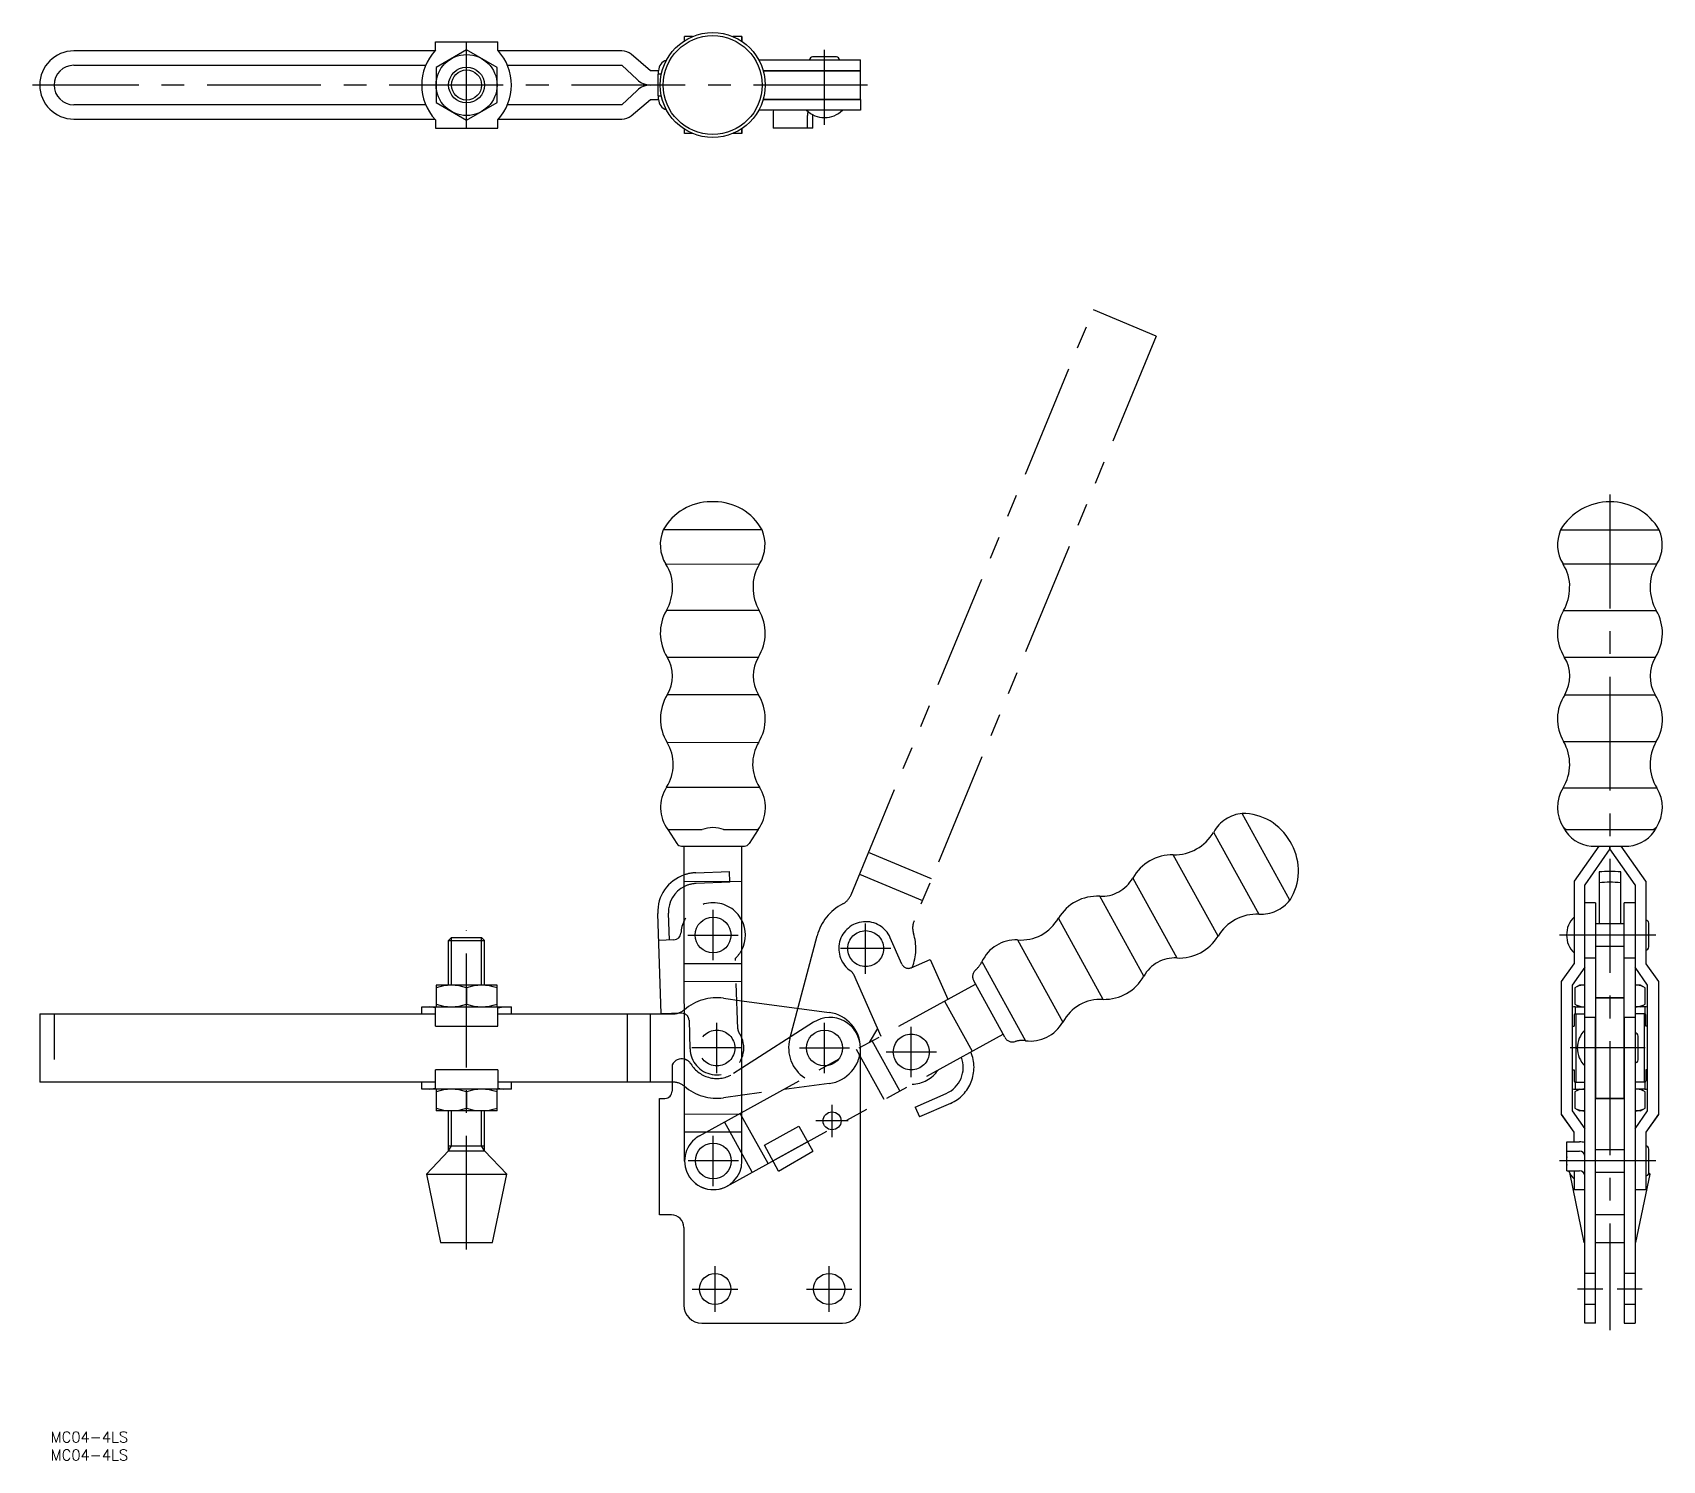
# Model space of a CAD drawing. Extents: x -190 to 265, y -83 to 315.
import ezdxf

# ---------------------------------------------------------------- set-up
doc = ezdxf.new("R2010")
doc.units = 0
for name, pattern in [('CENTER', [50.8, 31.75, -6.35, 6.35, -6.35]), ('DASHED', [19.05, 12.7, -6.35]), ('PHANTOM', [63.5, 31.75, -6.35, 6.35, -6.35, 6.35, -6.35])]:
    doc.linetypes.add(name, pattern=pattern)
doc.layers.get('0').update_dxf_attribs({"linetype": 'CONTINUOUS'})
doc.layers.add('CENTER', color=1, linetype='CENTER')
doc.styles.get("Standard").update_dxf_attribs({"font": 'txt.shx', "height": 3, "bigfont": 'bigfont.shx'})

msp = doc.modelspace()

# ---------------------------------------------------------------- linework, layer by layer
at = {"color": 7, "linetype": 'CONTINUOUS'}
for p, q in [((-77.68, 309.5), (-178.3, 309.5)), ((-77.5, 309.7), (-77.5, 312)), ((-77.5, 312), (-60.1, 312)), ((-68.8, 309.81), (-77.3, 304.91)), ((-60.3, 304.91), (-68.8, 309.81)), ((-60.1, 309.7), (-60.1, 312)), ((-25.49, 309.5), (-59.92, 309.5)), ((-5.78, 313.5), (-8.05, 313.5)), ((-8.05, 312.31), (-8.05, 313.5)), ((7.99, 313.5), (5.43, 313.5)), ((7.95, 312.15), (7.95, 313.5)), ((7.99, 313.5), (7.99, 312.13)), ((-178.3, 305.5), (-80.2, 305.5)), ((-77.3, 304.91), (-77.3, 295.09)), ((-60.3, 295.09), (-60.3, 304.91)), ((-57.4, 305.5), (-25.49, 305.5)), ((-25.49, 305.5), (-21.27, 301.51)), ((-17.49, 304), (-22.91, 308.56)), ((12.7, 307), (41, 307)), ((34.32, 307.83), (27.67, 307.83)), ((41, 304), (41, 307)), ((-15.26, 304), (-17.49, 304)), ((-15.51, 303), (-15.51, 297)), ((-14.48, 303), (-15.51, 303)), ((13.94, 304), (41, 304)), ((41, 304), (13.94, 304)), ((27.85, 304), (27.85, 304)), ((34.15, 304), (34.15, 304)), ((41, 296), (41, 304)), ((-21.27, 298.49), (-25.49, 294.5)), ((-22.91, 291.44), (-17.49, 296)), ((-17.49, 296), (-15.26, 296)), ((-15.51, 297), (-14.48, 297)), ((41, 296), (13.95, 296)), ((13.95, 296), (41, 296)), ((27.85, 296), (27.85, 296)), ((34.15, 296), (34.15, 296)), ((41, 296), (41, 293)), ((-80.2, 294.5), (-178.3, 294.5)), ((-77.3, 295.09), (-68.8, 290.19)), ((-68.8, 290.19), (-60.3, 295.09)), ((-25.49, 294.5), (-57.4, 294.5)), ((41, 293), (12.73, 293)), ((16.66, 291.5), (16.66, 288)), ((26.28, 288), (26.28, 291.5)), ((27.79, 291.5), (27.79, 291.68)), ((27.79, 288), (27.79, 291.5)), ((-178.3, 290.5), (-77.68, 290.5)), ((-77.5, 290.3), (-77.5, 288)), ((-77.5, 288), (-60.1, 288)), ((-60.1, 288), (-60.1, 290.3)), ((-59.92, 290.5), (-25.49, 290.5)), ((-8.05, 286.5), (-8.05, 287.69)), ((-5.78, 286.5), (-8.05, 286.5)), ((7.99, 286.5), (5.43, 286.5)), ((7.95, 286.5), (7.95, 287.85)), ((7.99, 287.87), (7.99, 286.5)), ((27.79, 288), (16.66, 288)), ((0.29, 183.81), (-0.66, 183.81)), ((13.62, 175.95), (-13.97, 175.93)), ((236.24, 175.97), (263.76, 175.97)), ((-13.26, 166.44), (12.92, 166.46)), ((236.91, 166.45), (263.09, 166.45)), ((12.77, 153.52), (-13.08, 153.5)), ((237.07, 153.51), (262.93, 153.51)), ((-12.86, 140.48), (12.58, 140.5)), ((237.28, 140.49), (262.72, 140.49)), ((12.59, 129.99), (-12.85, 129.96)), ((237.39, 129.98), (262.61, 129.98)), ((-12.91, 116.71), (12.67, 116.74)), ((237.07, 116.96), (262.93, 116.96)), ((-13.06, 104.21), (12.86, 104.24)), ((236.93, 104.01), (263.07, 104.01)), ((-12.69, 92.41), (-3.06, 92.42)), ((-12.69, 92.41), (-10.15, 88.48)), ((2.87, 92.42), (12.5, 92.43)), ((12.5, 92.43), (9.96, 88.5)), ((237.05, 92.96), (237.76, 92.42)), ((237.76, 92.42), (262.24, 92.42)), ((262.95, 92.96), (262.24, 92.42)), ((-8.89, 87.79), (8.71, 87.81)), ((-8, -0.01), (-8.09, 87.79)), ((8, 0.01), (7.91, 87.81)), ((246.88, 87.81), (240, 77.98)), ((250, 87.03), (243, 77.03)), ((250, 87.02), (243, 77.02)), ((244.77, 87.81), (255.23, 87.81)), ((250, 87.81), (250, 87.02)), ((250, 87.02), (250, 87.81)), ((250, 87.79), (250, 87.79)), ((257, 77.03), (250, 87.03)), ((257, 77.02), (250, 87.02)), ((260, 77.98), (253.12, 87.81)), ((-8.08, 77.96), (7.92, 77.98)), ((240, 77.98), (240, 55.01)), ((247, 80.58), (247, 66.15)), ((253, 66.15), (253, 80.58)), ((260, 77.98), (260, 55.01)), ((243, 40), (243, 77.03)), ((257, 77.03), (257, 40)), ((-14.56, 41), (-15.5, 69)), ((-12.25, 61.61), (-12.51, 69.11)), ((246, 72), (243, 72)), ((246, 72), (246, 17.5)), ((257, 72), (254, 72)), ((254, 17.5), (254, 72)), ((254, 66.15), (246, 66.15)), ((260.83, 59.67), (260.83, 66.32)), ((-73.8, 61.49), (-72.99, 62.3)), ((-73.8, 49), (-73.8, 61.49)), ((-73.8, 61.49), (-63.8, 61.49)), ((-72.99, 62.3), (-64.61, 62.3)), ((-63.8, 61.49), (-64.61, 62.3)), ((-63.8, 49), (-63.8, 61.49)), ((-10.98, 61.65), (-15.25, 61.51)), ((246, 59.85), (254, 59.85)), ((7.95, 55.01), (-8.05, 54.99)), ((236.5, 50.01), (240, 55.01)), ((246, 56.5), (243, 56.5)), ((257, 56.5), (254, 56.5)), ((260, 55.01), (263.5, 50.01)), ((7.95, 50.01), (-8.05, 49.99)), ((236.5, 12.99), (236.5, 50.01)), ((243, 54.06), (239.5, 49.06)), ((243, 54.05), (239.5, 49.05)), ((260.5, 49.06), (257, 54.06)), ((260.5, 49.05), (257, 54.05)), ((263.5, 50.01), (263.5, 12.99)), ((-77.3, 49), (-77.3, 43)), ((-60.3, 49), (-77.3, 49)), ((-68.8, 48.24), (-68.8, 43.76)), ((-60.3, 43), (-60.3, 49)), ((239.5, 49.06), (239.5, 13.95)), ((241.5, 49), (240.19, 48.24)), ((240.19, 48.24), (240.19, 43.76)), ((243, 49), (241.5, 49)), ((254, 45.5), (246, 45.5)), ((258.5, 49), (257, 49)), ((259.81, 48.24), (258.5, 49)), ((259.81, 43.76), (259.81, 48.24)), ((260.5, 13.95), (260.5, 49.06)), ((-187.8, 41), (-187.8, 22)), ((-187.8, 41), (-77.5, 41)), ((-81.3, 43), (-56.3, 43)), ((-81.3, 41), (-81.3, 43)), ((-77.5, 42.73), (-79.12, 43)), ((-77.5, 37.6), (-77.5, 42.73)), ((-60.1, 42.73), (-58.48, 43)), ((-60.1, 37.6), (-60.1, 42.73)), ((-60.1, 41), (-11.28, 41)), ((-56.3, 41), (-56.3, 43)), ((-24.03, 41), (-24.03, 22)), ((-17.49, 22), (-17.49, 41)), ((-8.83, 41.19), (-14.56, 41)), ((7.96, 44.69), (32.33, 41.41)), ((240.19, 43.76), (241.5, 43)), ((240.3, 43), (243, 43)), ((240.3, 42.99), (240.3, 41)), ((240.3, 41), (243, 41)), ((240.5, 41), (240.5, 22)), ((254, 45.37), (246, 45.37)), ((259.7, 43), (257, 43)), ((259.7, 41), (257, 41)), ((258.5, 43), (259.81, 43.76)), ((259.5, 41), (259.5, 22)), ((259.7, 42.99), (259.7, 41)), ((-77.5, 37.6), (-60.1, 37.6)), ((27.91, 38.66), (7.97, 25.88)), ((239.5, 37.6), (240, 37.6)), ((240, 40.7), (240, 37.6)), ((243, -45.2), (243, 40)), ((246, 40), (243, 40)), ((246, -45.2), (246, 40)), ((257, 40), (254, 40)), ((254, 40), (254, -45.2)), ((257, 40), (257, -45.2)), ((260, 37.6), (260, 40.7)), ((260.5, 37.6), (260, 37.6)), ((246, 34.65), (246, 34.65)), ((254, 34.65), (254, 34.65)), ((257.83, 28.17), (257.83, 34.83)), ((41, -40.2), (41, 31.5)), ((246, 28.35), (246, 28.35)), ((254, 28.35), (254, 28.35)), ((-77.5, 20.27), (-77.5, 25.4)), ((-60.1, 25.4), (-77.5, 25.4)), ((-60.1, 25.4), (-60.1, 20.27)), ((-11.48, 26.83), (-11.48, 19.45)), ((239.5, 25.4), (240, 25.4)), ((240, 25.4), (240, 22.3)), ((260.5, 25.4), (260, 25.4)), ((260, 25.4), (260, 22.3)), ((-77.5, 22), (-187.8, 22)), ((-81.3, 20), (-81.3, 22)), ((-56.3, 20), (-81.3, 20)), ((-79.12, 20), (-77.5, 20.27)), ((-77.3, 20), (-77.3, 14)), ((-68.8, 19.24), (-68.8, 14.76)), ((-60.3, 14), (-60.3, 20)), ((-11.48, 22), (-60.1, 22)), ((-60.1, 20.27), (-58.48, 20)), ((-56.3, 20), (-56.3, 22)), ((241.5, 20), (240.19, 19.24)), ((240.19, 19.24), (240.19, 14.76)), ((240.3, 22), (243, 22)), ((240.3, 22), (240.3, 20)), ((240.3, 20), (243, 20)), ((246, 22), (246, 22)), ((254, 22), (254, 22)), ((259.7, 22), (257, 22)), ((259.7, 20), (257, 20)), ((259.81, 19.24), (258.5, 20)), ((259.7, 22), (259.7, 20.01)), ((259.81, 14.76), (259.81, 19.24)), ((-60.3, 14), (-77.3, 14)), ((-73.8, 2.8), (-73.8, 14)), ((-63.8, 2.8), (-63.8, 14)), ((-15, -15.05), (-15, 17.45)), ((-15, 17.45), (-13.48, 17.45)), ((239.5, 13.95), (243, 8.96)), ((240.19, 14.76), (241.5, 14)), ((243, 14), (241.5, 14)), ((246, 17.5), (254, 17.5)), ((246, 17.45), (254, 17.45)), ((258.5, 14), (257, 14)), ((257, 8.96), (260.5, 13.95)), ((258.5, 14), (259.81, 14.76)), ((7.99, 13.01), (-8.01, 12.99)), ((14.24, 4.37), (23.86, 9.71)), ((23.86, 9.71), (27.74, 2.7)), ((240, 8.01), (236.5, 13.01)), ((240, 7.99), (236.5, 12.99)), ((263.5, 13.01), (260, 8.01)), ((263.5, 12.99), (260, 7.99)), ((7.99, 8.01), (-8.01, 7.99)), ((26.28, 5.33), (16.66, 0)), ((238, -2.77), (238, 5.33)), ((238, 5.33), (241.5, 5.33)), ((240, 5.33), (240, 8.01)), ((260, 8.01), (260, -8)), ((-73.8, 2.8), (-80, -3.7)), ((-73.8, 4.21), (-63.8, 4.21)), ((-73.8, 2.8), (-63.8, 2.8)), ((-57.6, -3.7), (-63.8, 2.8)), ((18.21, -2.8), (14.24, 4.37)), ((18.21, -2.8), (27.74, 2.7)), ((238, 2.73), (241.5, 2.73)), ((254, 3.15), (246, 3.15)), ((260.83, -3.33), (260.83, 3.33)), ((-80, -3.7), (-76.05, -22.7)), ((-80, -3.7), (-57.6, -3.7)), ((-61.55, -22.7), (-57.6, -3.7)), ((238, -2.77), (241.5, -2.77)), ((238.9, -3.6), (238.8, -3.7)), ((238.8, -3.7), (242.75, -22.7)), ((238.96, -3.7), (238.8, -3.7)), ((240, -2.77), (240, -8)), ((246, -3.15), (254, -3.15)), ((257.25, -22.7), (261.2, -3.7)), ((260.73, -3.7), (261.2, -3.7)), ((261.2, -3.7), (260.83, -3.31)), ((240, -8), (243, -8)), ((257, -8), (260, -8)), ((-11.7, -15.05), (-15, -15.05)), ((254, -15.05), (246, -15.05)), ((-76.05, -22.7), (-61.55, -22.7)), ((-8.2, -18.55), (-8.2, -40.2)), ((243, -22.7), (242.75, -22.7)), ((246, -22.7), (254, -22.7)), ((257, -22.7), (257.25, -22.7)), ((-3.2, -45.2), (36, -45.2)), ((246, -45.2), (243, -45.2)), ((254, -45.2), (257, -45.2))]:
    msp.add_line(p, q, dxfattribs=at)
at = {"color": 3, "linetype": 'PHANTOM'}
for p, q in [((38.4, 74.2), (105.96, 237.28)), ((123.51, 230), (105.96, 237.28)), ((123.51, 230), (55.96, 66.92)), ((160.79, 72.75), (147.49, 96.92)), ((139.51, 91.72), (152.13, 68.79)), ((161.26, 88.21), (160.8, 89.05)), ((60.84, 78.7), (43.28, 85.97)), ((140.72, 62.69), (128.25, 85.34)), ((40.78, 79.93), (58.33, 72.66)), ((116.95, 78.88), (129.21, 56.6)), ((120, 51.53), (107.74, 73.81)), ((42.48, 52.22), (42.48, 66.22)), ((108.7, 45.04), (96.23, 67.72)), ((21.33, 34.06), (28.95, 62.8)), ((49.48, 59.22), (35.48, 59.22)), ((52.58, 54.91), (49.34, 62.24)), ((84.82, 61.66), (97.46, 38.68)), ((55.21, 53.88), (60.46, 56.19)), ((60.46, 56.19), (65.35, 45.1)), ((74.89, 55.6), (87.04, 33.53)), ((39.06, 52.11), (46.68, 34.82)), ((81.24, 34.49), (72.6, 50.18)), ((-3.86, 7.01), (73.06, 49.34)), ((64.45, 44.6), (72.16, 30.59)), ((45.74, 36.96), (43.47, 33.06)), ((55.19, 23.38), (55.19, 37.38)), ((3.86, -7.01), (80.78, 35.33)), ((52.04, 19.51), (44.33, 33.53)), ((47.66, 17.1), (39.95, 31.12)), ((62.19, 30.38), (48.19, 30.38)), ((56.32, 15.01), (64.92, 18.8)), ((56.32, 15.01), (57.53, 12.26)), ((66.13, 16.05), (57.53, 12.26)), ((10.87, -3.15), (3.15, 10.87)), ((15.25, -0.74), (7.53, 13.28))]:
    msp.add_line(p, q, dxfattribs=at)
at = {"color": 3, "linetype": 'DASHED'}
for p, q in [((-4.88, 80.37), (4.51, 80.68)), ((4.62, 77.69), (-4.78, 77.37)), ((4.62, 77.69), (4.51, 80.68)), ((6.82, 36.82), (6.16, 56.5)), ((-183.8, 41), (-183.8, 22)), ((2.87, 45.37), (7.96, 44.69)), ((-6.77, 39.26), (-6.5, 31.25)), ((7.97, 25.88), (5.59, 24.35)), ((-11.28, 22), (-11.48, 22)), ((32.33, 21.59), (2.87, 17.62)), ((246, -31.35), (243, -31.35)), ((257, -31.35), (254, -31.35)), ((246, -40.05), (243, -40.05)), ((257, -40.05), (254, -40.05))]:
    msp.add_line(p, q, dxfattribs=at)
at = {"color": 3, "linetype": 'CONTINUOUS'}
for p, q in [((-72.99, 49), (-72.99, 62.3)), ((-64.61, 49), (-64.61, 62.3)), ((-72.99, 4.21), (-72.99, 14)), ((-64.61, 4.21), (-64.61, 14)), ((-73.8, 2.8), (-72.99, 4.21)), ((-63.8, 2.8), (-64.61, 4.21))]:
    msp.add_line(p, q, dxfattribs=at)
at = {"color": 7, "linetype": 'CONTINUOUS'}
for centre, radius in [((-0.17, 300), 14.62), ((-0.18, 300), 13.79), ((-68.8, 300), 8.5), ((-68.8, 300), 5), ((-0.06, 63), 5), ((31, 31.5), 5), ((33.12, 11.18), 2.5), ((0, 0), 5), ((0.5, -35.7), 4.35), ((32.3, -35.7), 4.35)]:
    msp.add_circle(centre, radius, dxfattribs=at)
at = {"color": 3, "linetype": 'CONTINUOUS'}
msp.add_circle((-68.8, 300), 4.19, dxfattribs=at)
at = {"color": 3, "linetype": 'PHANTOM'}
for centre in [(42.48, 59.22), (55.19, 30.38)]:
    msp.add_circle(centre, 5, dxfattribs=at)
at = {"color": 3, "linetype": 'DASHED'}
msp.add_circle((1, 31.5), 5, dxfattribs=at)
at = {"color": 7, "linetype": 'CONTINUOUS'}
for centre, radius, start, end in [((-178.3, 300), 9.5, 90, 270), ((-67.03, 300), 14.27, 137.1854, 222.8146), ((-70.57, 300), 14.27, 317.1853, 42.8147), ((-25.49, 305.5), 4, 49.9453, 90), ((-178.3, 300), 5.5, 90, 270), ((-12.25, 304), 3, 105.7066, 180.0095), ((27.67, 307), 0.825, 90, 180), ((34.32, 307), 0.825, 360, 90), ((-17.49, 305.5), 5.5, 226.5652, 270), ((-17.49, 294.5), 5.5, 90, 133.4348), ((-22.72, 303.75), 7.46, 354.2308, 1.9173), ((-22.72, 296.25), 7.46, 358.0827, 5.7692), ((-12.25, 296), 3, 179.9869, 254.297), ((-25.49, 294.5), 4, 270, 310.0631), ((25.32, 291.51), 8.66, 170.1085, 180.0836), ((31, 297.9), 7, 224.4352, 315.5648), ((35.04, 291.51), 8.76, 172.4469, 180.0542), ((-0.65, 168.6), 15.21, 90.0573, 151.1926), ((0.31, 168.6), 15.21, 28.922, 90.0573), ((250, 167.81), 16, 30.6602, 149.3398), ((-4.37, 171.88), 10.42, 157.1254, 211.4735), ((4.02, 171.88), 10.42, 328.6282, 22.9892), ((245.65, 171.85), 10.27, 156.3466, 211.7019), ((254.35, 171.85), 10.27, 328.2981, 23.6534), ((-22.27, 160.32), 10.89, 357.4109, 34.1314), ((22.33, 160.26), 11.27, 146.6224, 182.0633), ((227.79, 160.32), 10.99, 357.5244, 33.9014), ((272.21, 160.32), 10.99, 146.0986, 182.4756), ((-24.06, 159.82), 12.67, 330.0573, 0.0515), ((23.74, 159.87), 12.67, 180.0515, 210.0573), ((226.47, 159.74), 12.3, 329.5381, 0.4618), ((273.53, 159.74), 12.3, 179.5382, 210.4619), ((-2.11, 147.17), 12.67, 150.0573, 211.9113), ((1.81, 147.18), 12.67, 328.2032, 30.0573), ((248.02, 147.18), 12.65, 149.9594, 211.8947), ((251.98, 147.18), 12.65, 328.1053, 30.0406), ((-21.31, 135.21), 9.96, 328.2032, 31.9113), ((21.04, 135.26), 9.96, 148.2032, 211.9113), ((228.71, 135.14), 10.1, 329.2554, 31.9701), ((271.29, 135.14), 10.1, 148.0299, 210.7446), ((-2.08, 123.29), 12.67, 148.2032, 211.2715), ((1.83, 123.29), 12.67, 328.8431, 31.9113), ((247.72, 123.21), 12.35, 146.7433, 210.4136), ((252.28, 123.21), 12.35, 329.5864, 33.2567), ((-22.99, 110.59), 11.8, 327.2969, 31.2715), ((22.77, 110.64), 11.8, 148.8431, 212.8176), ((226.19, 110.61), 12.6, 328.4441, 30.2762), ((273.81, 110.61), 12.6, 149.7238, 211.5559), ((-4.29, 98.58), 10.42, 147.2969, 216.3511), ((4.1, 98.59), 10.42, 323.754, 32.8176), ((245.67, 98.58), 10.29, 148.1442, 213.1012), ((254.33, 98.58), 10.29, 326.8988, 31.8558), ((-0.08, 84.43), 8.52, 69.7007, 110.4138), ((245.45, 97.2), 9.41, 206.7743, 265.8585), ((254.55, 97.2), 9.41, 274.1415, 333.2257), ((-8.89, 89.29), 1.5, 212.8139, 270.0573), ((8.7, 89.31), 1.5, 270.0573, 327.1861), ((-4.51, 69.37), 11, 108.9376, 181.9271), ((250, 46.63), 34.09, 84.9509, 95.0491), ((250, 43.63), 34.09, 84.9509, 95.0491), ((-4.51, 69.37), 8, 116.4767, 181.9271), ((-0.06, 63), 9, 152.7912, 176.6065), ((-0.06, 63), 9, 332.7912, 27.3233), ((244.9, 63), 7, 134.4352, 225.5648), ((260, 66.32), 0.825, 360, 90), ((-11.04, 63.65), 2, 271.9271, 356.6065), ((260, 59.67), 0.825, 270, 0), ((-73.05, 36.72), 12.28, 69.7438, 110.2562), ((-64.55, 36.72), 12.28, 69.7439, 110.2562), ((242.64, 44.66), 4.34, 85.2312, 115.6157), ((257.36, 44.66), 4.34, 64.3843, 94.7688), ((-73.05, 55.28), 12.28, 249.7438, 290.2562), ((-64.55, 55.28), 12.28, 249.7439, 290.2562), ((-11.28, 46), 5, 270, 284.1448), ((-8.77, 39.19), 2, 68.7057, 91.9271), ((31, 31.5), 10, 360, 82.3378), ((240.3, 40.7), 2.3, 90, 110.3544), ((240.3, 40.7), 0.3, 90, 180), ((242.64, 47.34), 4.34, 244.3841, 274.7688), ((257.36, 47.34), 4.34, 265.2312, 295.6159), ((259.7, 40.7), 2.3, 69.6456, 90), ((259.7, 40.7), 0.3, 0, 90), ((32.5, 31.5), 8.5, 360, 122.6588), ((247.9, 31.5), 7, 134.4352, 225.5648), ((1, 31.5), 7.5, 338.4207, 21.6939), ((257, 34.83), 0.825, 360, 90), ((-8.8, 25.48), 3, 75.1283, 153.3454), ((257, 28.17), 0.825, 270, 0), ((-73.05, 7.72), 12.28, 69.7439, 110.2562), ((-64.55, 7.72), 12.28, 69.7439, 110.2561), ((-13.48, 19.45), 2, 269.9461, 0), ((240.3, 22.3), 2.3, 249.6456, 270), ((240.3, 22.3), 0.3, 180, 270), ((242.64, 15.66), 4.34, 85.245, 115.6157), ((257.36, 15.66), 4.34, 64.3843, 94.755), ((259.7, 22.3), 0.3, 270, 0), ((259.7, 22.3), 2.3, 270, 290.3544), ((-73.05, 26.28), 12.28, 249.744, 290.2561), ((-64.55, 26.28), 12.28, 249.7438, 290.2562), ((242.64, 18.34), 4.34, 244.3839, 274.7551), ((257.36, 18.34), 4.34, 265.2449, 295.6158), ((241.5, 0.2), 5.13, 73.0474, 90.047), ((0, 0), 8, 180.0573, 0.0573), ((244.9, 0), 7, 170.356, 189.644), ((241.59, 1.32), 1.41, 4.4019, 93.8113), ((260, 3.33), 0.825, 360, 90), ((244.9, 0), 7, 203.3136, 225.5648), ((241.59, -4.18), 1.41, 4.4019, 93.8113), ((260, -3.33), 0.825, 270, 0), ((-11.7, -18.55), 3.5, 0, 90), ((-3.2, -40.2), 5, 180, 270), ((36, -40.2), 5, 270, 0)]:
    msp.add_arc(centre, radius, start, end, dxfattribs=at)
at = {"color": 3, "linetype": 'PHANTOM'}
for centre, radius, start, end in [((148.56, 86.55), 10.42, 95.8958, 150.2535), ((147.48, 81.71), 15.21, 28.8277, 89.963), ((128.51, 98.01), 12.67, 268.8277, 330.2535), ((147.94, 80.88), 15.21, 327.6924, 28.8277), ((127.99, 72.68), 12.67, 88.8277, 150.6818), ((108.26, 83.76), 9.96, 266.9737, 330.6818), ((33.78, 76.11), 5, 297.245, 337.4992), ((107.07, 61.16), 12.67, 86.9737, 148.8277), ((152.6, 79.2), 10.42, 267.402, 321.7596), ((42.48, 59.22), 14, 117.245, 165.1614), ((151.56, 56.14), 12.67, 87.402, 148.8277), ((42.48, 59.22), 7.5, 23.7858, 236.4227), ((60.58, 65.01), 5, 157.4992, 197.7534), ((85.85, 73.44), 11.83, 265.0169, 331.149), ((42.48, 59.22), 14, 338.1056, 17.7534), ((84.35, 51.21), 10.42, 87.404, 155.1131), ((129.88, 69.25), 12.67, 266.9737, 328.8277), ((54.41, 55.71), 2, 203.7858, 293.7858), ((68.54, 58.54), 7, 311.1135, 335.1131), ((128.69, 46.65), 9.96, 86.9737, 150.6818), ((37.23, 51.31), 2, 23.7858, 56.4227), ((74.79, 51.39), 2.5, 131.1135, 208.8277), ((108.96, 57.73), 12.67, 268.8277, 330.6818), ((107.95, 33.26), 11.8, 86.3607, 152.6668), ((88.39, 43.86), 10.42, 262.5423, 330.2521), ((31, 31.5), 10, 165.1614, 236.5302), ((83.43, 35.69), 2.5, 208.8277, 286.542), ((86.13, 26.59), 7, 82.5423, 106.542), ((61.69, 26.12), 8, 293.7858, 20.6824), ((61.69, 26.12), 11, 293.7858, 22.9133), ((55.19, 30.38), 9, 271.5617, 326.0938), ((0, 0), 8, 118.8277, 298.8277)]:
    msp.add_arc(centre, radius, start, end, dxfattribs=at)
at = {"color": 3, "linetype": 'DASHED'}
for centre, radius, start, end in [((-4.51, 69.37), 11, 91.9271, 108.9376), ((-4.51, 69.37), 8, 91.9271, 116.4767), ((-0.06, 63), 9, 27.3233, 152.7912), ((-0.06, 63), 9, 313.7374, 332.7912), ((1, 31.5), 14, 82.3378, 130.2567), ((-11.28, 46), 5, 284.1448, 310.2567), ((-8.77, 39.19), 2, 1.9271, 68.7057), ((8.82, 36.89), 2, 181.9271, 214.564), ((1, 31.5), 7.5, 21.6939, 34.564), ((-8.8, 25.48), 3, 31.5618, 75.1283), ((1, 31.5), 7.5, 181.9271, 338.4207), ((31, 31.5), 10, 277.6623, 360), ((1, 31.5), 8.5, 211.5618, 302.6588), ((-11.28, 17), 5, 49.7458, 90), ((1, 31.5), 14, 229.7458, 277.6623)]:
    msp.add_arc(centre, radius, start, end, dxfattribs=at)
at = {"layer": 'CENTER', "color": 1, "linetype": 'CENTER'}
for p, q in [((-68.8, 288.19), (-68.8, 311.81)), ((31, 288.9), (31, 309.83)), ((43, 300), (-189.8, 300)), ((250, 185.81), (250, -47.2)), ((-0.06, 56), (-0.06, 70)), ((-68.8, -24.7), (-68.8, 64.3)), ((-7.06, 63), (6.94, 63)), ((262.83, 63), (235.9, 63)), ((1, 24.5), (1, 38.5)), ((31, 24.5), (31, 38.5)), ((8, 31.5), (-6, 31.5)), ((24, 31.5), (38, 31.5)), ((259.83, 31.5), (238.9, 31.5)), ((33.12, 6.68), (33.12, 15.68)), ((37.62, 11.18), (28.62, 11.18)), ((0, -7), (0, 7)), ((7, 0), (-7, 0)), ((262.83, 0), (235.9, 0)), ((0.5, -42.05), (0.5, -29.35)), ((32.3, -42.05), (32.3, -29.35)), ((-5.85, -35.7), (6.85, -35.7)), ((25.95, -35.7), (38.65, -35.7)), ((248, -35.7), (241, -35.7)), ((259, -35.7), (252, -35.7))]:
    msp.add_line(p, q, dxfattribs=at)

# ---------------------------------------------------------------- texts
at = {"color": 7, "linetype": 'CONTINUOUS'}
for p in [(-184.77, -78.49), (-184.77, -83.49)]:
    msp.add_text('MC04-4LS', height=3, dxfattribs=at).set_placement(p)

doc.saveas('drawing.dxf')
